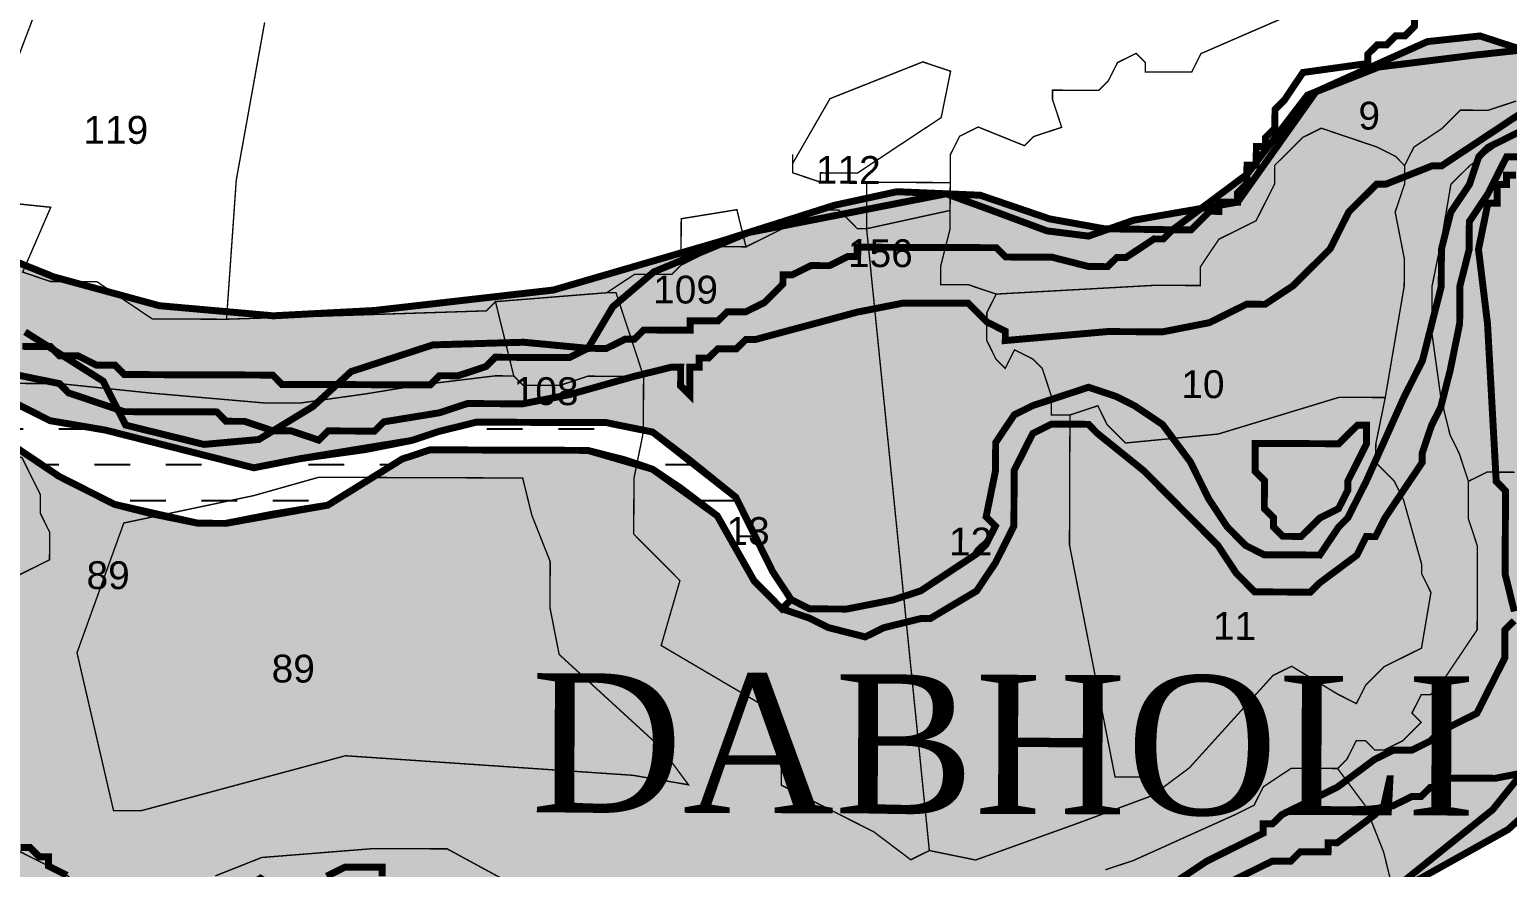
# Model space of a CAD drawing. Header units: metres. Extents: x 349383 to 353359, y 1753011 to 1755617.
# Drawn here: x 351698 to 352355, y 1754897 to 1755270 of the extents above; entities that cross this region are included whole.
import ezdxf

# ---------------------------------------------------------------- set-up
doc = ezdxf.new("R2010")
doc.units = ezdxf.units.M
for name, color, linetype in [('CRZ LINE FOR RIVER OR CREEK', 84, 'Continuous'), ('HAZARDS LINE', 1, 'Continuous'), ('LOW TIDE LINE', 5, 'Continuous'), ('MANGROOVES', 112, 'Continuous'), ('NDZ-200M FROM CRZ', 30, 'Continuous'), ('RIVER', 4, 'Continuous'), ('SURVEY NO.', 7, 'Continuous'), ('SURVEY PLOT BOUNDARY', 35, 'Continuous'), ('VILLAGE NAME', 3, 'Continuous')]:
    doc.layers.add(name, color=color, linetype=linetype)
doc.layers.add('HIGH TIDE LINE', color=7, linetype='Continuous', true_color=0xff00c5)
doc.styles.add('PDF Arial', font='arial.ttf')
doc.styles.get("Standard").update_dxf_attribs({"font": 'times.ttf'})
pattern_1 = [(359.799348, (308968.011, 1739421.178), (7.8863897, 7.8313453), [3.9294578, -11.7883735]), (89.799348, (308969.969, 1739419.206), (-7.8313453, 7.8863897), [3.9294578, -11.7883735])]

msp = doc.modelspace()

# ---------------------------------------------------------------- hatches: boundary and pattern name
at = {"layer": 'MANGROOVES'}
h = msp.add_hatch(dxfattribs=at)
h.set_pattern_fill('GRASS', color=256, scale=0.618812, angle=-0.20065)
h.set_pattern_definition([(89.79935, (332742.333, 1740627.218), (-11.0751947, 11.1530393), [2.947093, -19.281277]), (44.79935, (332742.333, 1740627.218), (-11.075195, 11.153039), [2.947093, -12.770738]), (134.79935, (332742.333, 1740627.218), (-11.153039, -11.075195), [2.947093, -12.770738])])
h.paths.add_polyline_path([(352036.45, 1755016.53), (352032.32, 1755012.42), (352019.98, 1755024.84), (352003.58, 1755053.77), (351974.78, 1755074.5), (351945.93, 1755082.86), (351904.68, 1755083), (351875.81, 1755083.1), (351863.42, 1755079.02), (351830.35, 1755058.51), (351778.13, 1755049.2), (351735.47, 1755058.84), (351710.76, 1755071.3), (351686.07, 1755087.89), (351669.6, 1755096.2), (351648.99, 1755100.4), (351636.61, 1755100.44), (351620.1, 1755096.37), (351595.33, 1755092.34), (351578.82, 1755088.27), (351558.16, 1755080.09), (351541.6, 1755063.64), (351537.44, 1755051.28), (351529.13, 1755034.81), (351520.75, 1754997.7), (351512.28, 1754935.85), (351508.07, 1754911.11), (351508.03, 1754898.73), (351511.34, 1754878.05), (351526.29, 1754844.49), (351551.09, 1754818.06), (351585.71, 1754809.39), (351615.98, 1754817), (351639.83, 1754828.17), (351655.64, 1754840.34), (351666.95, 1754852.84), (351668.31, 1754874.7), (351668.07, 1754897.85), (351687.97, 1754885.56), (351717.94, 1754876.81), (351748.49, 1754873.13), (351768.77, 1754877.27), (351790.04, 1754886.2), (351800.36, 1754892.59), (351821.23, 1754878.69), (351864.69, 1754857.62), (351956.04, 1754810.18), (352036.44, 1754789.92), (352066.04, 1754780.42), (352084.87, 1754779.06), (352105.69, 1754788.08), (352118.06, 1754797.57), (352135.29, 1754787.67), (352158.99, 1754784.99), (352180.12, 1754792.06), (352198.67, 1754802.7), (352209.77, 1754817.92), (352216.36, 1754847.1), (352249.42, 1754859.24), (352299.43, 1754883.61), (352348.55, 1754923.07), (352366.49, 1754945.4), (352375.35, 1754970.03), (352381.83, 1755059.05), (352374.42, 1755075.96), (352360.19, 1755094.51), (352367.74, 1755116.67), (352373.52, 1755162.08), (352385.54, 1755193), (352387.78, 1755213.33), (352383.74, 1755238.1), (352378.6, 1755248.85), (352361.96, 1755260.94), (352342.94, 1755267.14), (352319.54, 1755264.63), (352269.89, 1755242.3), (352235.08, 1755193.24), (352188.91, 1755185.22), (352168.75, 1755178.15), (352150.24, 1755180.48), (352124.62, 1755189.98), (352105.47, 1755196.96), (352017.4, 1755179.7), (351975.37, 1755162.23), (351957.13, 1755146.72), (351946.09, 1755128.24), (351917.45, 1755130.95), (351877.09, 1755129.78), (351840.68, 1755117.9), (351808.59, 1755088.51), (351761.36, 1755084.27), (351797.4, 1755075.12), (351818.04, 1755079.18), (351867.57, 1755087.26), (351892.35, 1755095.42), (351969.55, 1755095.15), (352011.86, 1755062), (352028.25, 1755028.93)])
at = {"layer": 'NDZ-200M FROM CRZ'}
h = msp.add_hatch(dxfattribs=at)
h.set_pattern_fill('CROSS', color=256, scale=1.237625, angle=-0.20065)
h.set_pattern_definition(pattern_1)
h.paths.add_polyline_path([(352317.34, 1755122.81), (352321.52, 1755139.3), (352325.7, 1755155.79), (352325.76, 1755172.29), (352329.94, 1755188.78), (352338.24, 1755201.13), (352342.4, 1755213.49), (352346.54, 1755217.6), (352354.81, 1755221.7), (352363.07, 1755225.8), (352379.57, 1755225.74), (352385.93, 1755224.66), (352383.74, 1755238.1), (352416.74, 1755237.99), (352420.85, 1755233.85), (352424.98, 1755233.83), (352429.09, 1755229.69), (352433.21, 1755229.68), (352437.32, 1755225.54), (352441.45, 1755225.52), (352445.56, 1755221.38), (352470.31, 1755221.3), (352474.45, 1755225.41), (352478.59, 1755229.52), (352482.73, 1755233.63), (352495.1, 1755233.59), (352499.22, 1755229.45), (352499.19, 1755221.2), (352495.02, 1755208.83), (352490.86, 1755200.6), (352490.79, 1755179.97), (352499.03, 1755175.81), (352503.14, 1755171.67), (352507.26, 1755171.66), (352519.62, 1755167.49), (352527.87, 1755167.46), (352531.98, 1755163.32), (352536.1, 1755159.18), (352544.32, 1755150.9), (352552.54, 1755142.62), (352556.65, 1755138.48), (352556.63, 1755134.35), (352560.74, 1755130.21), (352564.87, 1755130.2), (352573.11, 1755126.04), (352593.73, 1755125.97), (352622.64, 1755134.12), (352626.77, 1755138.23), (352639.16, 1755142.32), (352647.43, 1755146.41), (352655.71, 1755154.63), (352655.75, 1755167.01), (352655.81, 1755183.51), (352651.76, 1755204.16), (352647.69, 1755220.68), (352643.59, 1755228.94), (352643.62, 1755237.19), (352643.65, 1755245.44), (352643.68, 1755253.7), (352647.83, 1755261.93), (352656.1, 1755266.03), (352660.24, 1755270.14), (352668.52, 1755278.36), (352672.64, 1755278.35), (352689.16, 1755282.42), (352705.66, 1755282.36), (352718.02, 1755278.19), (352722.14, 1755278.18), (352726.25, 1755274.04), (352726.24, 1755269.91), (352738.57, 1755257.49), (352746.76, 1755240.96), (352759.07, 1755220.29), (352763.16, 1755212.02), (352767.29, 1755212), (352771.4, 1755207.86), (352779.63, 1755203.71), (352796.13, 1755203.65), (352796.18, 1755217.39), (352774.33, 1755226.26), (352767.18, 1755242.73), (352759.13, 1755261.9), (352748.13, 1755275.23), (352728.8, 1755290.39), (352698.32, 1755302.16), (352677.57, 1755299.76), (352656.8, 1755290.37), (352632.61, 1755271.53), (352621.71, 1755246.79), (352622.3, 1755224.48), (352626.5, 1755204.79), (352638.33, 1755171.63), (352631.75, 1755158.36), (352614.14, 1755151.67), (352592.73, 1755154.22), (352574.74, 1755165.32), (352553.63, 1755185.54), (352536.06, 1755205.38), (352518.87, 1755228.46), (352503.11, 1755249.37), (352485.51, 1755258.42), (352446.66, 1755261.43), (352401.21, 1755265.18), (352340.01, 1755258.57), (352297.89, 1755253.32), (352266.18, 1755240.84), (352239.25, 1755205.6), (352206.16, 1755180.96), (352175.93, 1755181.39), (352151.47, 1755185.79), (352120.57, 1755196.32), (352083.51, 1755197.89), (352055.66, 1755191.84), (352005.22, 1755175.84), (351930.66, 1755154.16), (351851.04, 1755145.06), (351806.05, 1755142.7), (351755.33, 1755147.2), (351708.52, 1755159.96), (351649.94, 1755183.54), (351605.34, 1755188.37), (351565.63, 1755180.12), (351525.44, 1755158.59), (351493.03, 1755115.51), (351456.74, 1755066.32), (351459.1, 1755063.93), (351459.09, 1755059.81), (351463.2, 1755055.67), (351463.16, 1755043.29), (351467.22, 1755026.77), (351463.07, 1755018.53), (351458.91, 1755010.3), (351458.89, 1755002.05), (351454.72, 1754989.68), (351450.52, 1754969.07), (351450.48, 1754956.69), (351449.75, 1754949.64), (351429.9, 1754945.27), (351400.99, 1754948.77), (351395.06, 1754883.06), (351390.83, 1754814.48), (351399.47, 1754797.69), (351422.84, 1754761.02), (351433.17, 1754727.42), (351441.39, 1754717.43), (351445.53, 1754721.54), (351449.67, 1754725.65), (351449.75, 1754750.41), (351445.69, 1754766.92), (351441.59, 1754775.19), (351441.63, 1754787.57), (351445.8, 1754799.93), (351441.72, 1754812.32), (351441.78, 1754828.82), (351437.67, 1754832.96), (351437.78, 1754865.97), (351446.12, 1754890.69), (351450.3, 1754907.18), (351450.36, 1754923.69), (351454.54, 1754940.17), (351454.62, 1754960.8), (351458.78, 1754973.17), (351462.94, 1754981.4), (351467.11, 1754993.77), (351471.26, 1755002), (351478.97, 1755005.82), (351472.78, 1754984.52), (351483.65, 1755006.09), (351491.94, 1755018.43), (351504.41, 1755043.14), (351525.12, 1755067.83), (351537.54, 1755080.16), (351541.68, 1755084.27), (351549.96, 1755092.49), (351562.36, 1755100.7), (351570.62, 1755104.8), (351578.9, 1755113.02), (351591.31, 1755121.23), (351607.82, 1755125.3), (351624.32, 1755125.24), (351640.81, 1755121.06), (351669.66, 1755112.7), (351690.25, 1755104.38), (351706.72, 1755096.07), (351731.46, 1755091.86), (351764.43, 1755083.49), (351797.4, 1755075.12), (351818.04, 1755079.18), (351846.93, 1755083.2), (351867.57, 1755087.26), (351879.96, 1755091.34), (351896.48, 1755095.41), (351912.98, 1755095.35), (351933.6, 1755095.28), (351954.23, 1755095.2), (351974.84, 1755091.01), (351991.3, 1755078.57), (352011.86, 1755062), (352020.06, 1755045.46), (352028.25, 1755028.93), (352036.45, 1755016.53), (352044.69, 1755012.37), (352061.19, 1755012.31), (352081.83, 1755016.37), (352094.22, 1755020.45), (352106.62, 1755028.66), (352119.03, 1755036.87), (352123.17, 1755040.98), (352127.32, 1755049.21), (352123.21, 1755053.35), (352127.41, 1755073.97), (352127.45, 1755086.35), (352135.75, 1755098.69), (352144.01, 1755102.79), (352156.4, 1755106.87), (352168.79, 1755110.96), (352181.15, 1755106.79), (352189.39, 1755102.63), (352201.73, 1755094.34), (352214.05, 1755077.79), (352222.24, 1755061.26), (352230.45, 1755048.85), (352234.56, 1755044.71), (352238.67, 1755040.57), (352246.91, 1755036.42), (352251.03, 1755036.4), (352263.41, 1755036.36), (352271.66, 1755036.33), (352279.95, 1755048.68), (352284.09, 1755052.79), (352292.4, 1755069.27), (352309.03, 1755106.34)])
h = msp.add_hatch(dxfattribs=at)
h.set_pattern_fill('CROSS', color=256, scale=1.237625, angle=-0.20065)
h.set_pattern_definition(pattern_1)
h.paths.add_polyline_path([(352052.36, 1754847.31), (352052.38, 1754851.44), (352048.27, 1754855.58), (352044.14, 1754855.59), (352044.13, 1754851.47), (352039.99, 1754847.36), (352011.11, 1754847.46), (351982.27, 1754855.81), (351974.03, 1754859.97), (351969.9, 1754859.98), (351957.56, 1754868.27), (351953.43, 1754868.29), (351945.2, 1754872.44), (351941.07, 1754872.46), (351928.73, 1754880.75), (351924.6, 1754880.77), (351908.11, 1754884.95), (351870.99, 1754885.08), (351862.75, 1754889.24), (351858.63, 1754889.25), (351858.64, 1754893.38), (351854.52, 1754893.39), (351854.53, 1754897.52), (351838.03, 1754897.57), (351829.77, 1754893.48), (351813.25, 1754889.41), (351809.13, 1754889.42), (351804.99, 1754885.31), (351800.85, 1754881.2), (351800.83, 1754877.08), (351796.69, 1754872.96), (351792.55, 1754868.85), (351767.8, 1754868.94), (351755.44, 1754873.11), (351748.49, 1754873.13), (351747.19, 1754873.14), (351738.96, 1754877.29), (351734.85, 1754881.43), (351730.72, 1754881.45), (351726.61, 1754885.59), (351726.6, 1754881.46), (351734.83, 1754877.31), (351734.8, 1754869.05), (351738.91, 1754864.91), (351738.9, 1754860.79), (351734.76, 1754856.68), (351730.62, 1754852.57), (351726.48, 1754848.46), (351722.36, 1754848.47), (351722.39, 1754856.72), (351718.27, 1754860.86), (351714.18, 1754869.13), (351710.05, 1754869.14), (351710.07, 1754873.27), (351705.94, 1754873.28), (351705.96, 1754877.41), (351701.83, 1754877.42), (351701.85, 1754881.51), (351701.86, 1754885.67), (351706, 1754889.78), (351714.25, 1754889.76), (351718.36, 1754885.62), (351722.49, 1754885.6), (351714.27, 1754893.88), (351706.03, 1754898.04), (351706.04, 1754902.16), (351701.92, 1754902.18), (351697.81, 1754906.32), (351693.68, 1754906.33), (351689.57, 1754910.47), (351685.46, 1754914.61), (351681.37, 1754922.88), (351677.25, 1754927.02), (351673.13, 1754927.03), (351677.24, 1754922.89), (351677.21, 1754914.64), (351681.32, 1754910.5), (351681.28, 1754898.12), (351677.14, 1754894.01), (351677.12, 1754889.89), (351664.74, 1754885.8), (351652.32, 1754873.47), (351648.19, 1754873.48), (351635.79, 1754865.28), (351619.27, 1754861.21), (351606.88, 1754857.13), (351590.35, 1754848.93), (351586.21, 1754844.82), (351565.59, 1754844.89), (351565.62, 1754853.14), (351561.54, 1754865.54), (351549.26, 1754894.46), (351541.07, 1754910.99), (351536.99, 1754923.38), (351541.13, 1754927.49), (351545.25, 1754927.48), (351557.64, 1754931.56), (351586.55, 1754939.71), (351545.27, 1754931.61), (351537.02, 1754931.63), (351537.2, 1754985.27), (351541.36, 1754993.51), (351537.23, 1754993.52), (351533.08, 1754985.28), (351532.89, 1754931.65), (351536.96, 1754915.13), (351549.22, 1754882.08), (351553.29, 1754865.56), (351561.42, 1754832.53), (351565.5, 1754820.14), (351565.37, 1754783.01), (351569.48, 1754778.87), (351573.56, 1754766.47), (351585.87, 1754745.8), (351585.85, 1754741.68), (351589.98, 1754741.66), (351594.06, 1754729.27), (351598.14, 1754716.88), (351602.25, 1754712.74), (351598.17, 1754725.13), (351598.2, 1754733.38), (351631.2, 1754733.27), (351639.44, 1754729.11), (351643.55, 1754724.97), (351655.92, 1754724.93), (351672.39, 1754716.62), (351676.5, 1754712.48), (351680.6, 1754704.21), (351684.71, 1754700.07), (351688.81, 1754691.81), (351688.73, 1754671.18), (351684.57, 1754658.82), (351680.43, 1754654.7), (351676.27, 1754646.47), (351672.13, 1754642.36), (351659.71, 1754630.02), (351651.44, 1754621.8), (351647.31, 1754621.81), (351639.05, 1754617.72), (351626.67, 1754617.76), (351622.56, 1754621.9), (351622.57, 1754626.03), (351618.48, 1754634.29), (351614.43, 1754654.94), (351610.36, 1754671.45), (351606.32, 1754696.22), (351606.33, 1754700.35), (351602.19, 1754696.24), (351610.34, 1754667.33), (351614.37, 1754638.43), (351618.43, 1754621.92), (351618.41, 1754613.66), (351614.27, 1754609.55), (351601.88, 1754605.47), (351572.99, 1754601.45), (351552.35, 1754597.39), (351544.1, 1754597.42), (351539.96, 1754593.31), (351535.83, 1754593.32), (351523.44, 1754589.24), (351515.18, 1754585.14), (351498.65, 1754576.95), (351473.9, 1754577.04), (351465.66, 1754581.19), (351453.29, 1754581.24), (351440.92, 1754583.34), (351439.76, 1754573.91), (351434.57, 1754560.79), (351434.8, 1754544.21), (351431.1, 1754533.83), (351509.28, 1754529.28), (351570.58, 1754545), (351632.6, 1754562.53), (351694.02, 1754585.55), (351725.68, 1754623.82), (351737.42, 1754661.23), (351736.48, 1754702.52), (351724.97, 1754727.91), (351700.08, 1754759.14), (351666.81, 1754778.45), (351620.84, 1754789.98), (351619.07, 1754801.94), (351657.91, 1754820.63), (351696.73, 1754833.17), (351723.25, 1754829.74), (351785.83, 1754821.63), (351820.27, 1754825.86), (351846.39, 1754834.82), (351887.31, 1754833.23), (351925.47, 1754822.23), (351978.3, 1754801.4), (352060.25, 1754795.29), (352147.1, 1754805.72), (352195.14, 1754820.53), (352251.95, 1754861.04), (352306.4, 1754886.92), (352355.41, 1754914.27), (352379.08, 1754935.69), (352398.37, 1754959.89), (352407.57, 1755000.05), (352402.26, 1755103.42), (352399.18, 1755153.4), (352404.63, 1755159.9), (352413.68, 1755155.16), (352438.99, 1755140.23), (352469.7, 1755115.13), (352498.75, 1755097.42), (352530.46, 1755080.16), (352584.55, 1755073.59), (352617.44, 1755082.39), (352643.93, 1755094.61), (352674.44, 1755115.87), (352691.9, 1755134.64), (352696.43, 1755174.57), (352687.12, 1755204.29), (352675.96, 1755225.7), (352679.26, 1755237.27), (352692.69, 1755243.75), (352702.11, 1755243.71), (352713.7, 1755240.41), (352721.26, 1755228.07), (352727.36, 1755211.03), (352736.36, 1755192.53), (352750.08, 1755178), (352778.68, 1755169.93), (352796.01, 1755168.06), (352796.08, 1755188.52), (352791.95, 1755187.16), (352779.58, 1755187.21), (352771.34, 1755191.36), (352767.22, 1755191.38), (352754.87, 1755199.67), (352750.77, 1755207.94), (352746.66, 1755212.08), (352738.44, 1755220.36), (352734.34, 1755228.62), (352730.25, 1755236.89), (352730.26, 1755241.02), (352726.17, 1755249.28), (352722.06, 1755253.42), (352717.95, 1755257.56), (352713.83, 1755261.7), (352709.71, 1755261.72), (352701.47, 1755265.87), (352680.85, 1755265.94), (352672.58, 1755261.85), (352668.44, 1755257.73), (352664.31, 1755253.62), (352664.29, 1755249.5), (352660.15, 1755245.39), (352656, 1755237.15), (352655.95, 1755224.77), (352664.15, 1755208.24), (352668.21, 1755191.72), (352672.34, 1755191.71), (352672.31, 1755183.46), (352676.41, 1755175.19), (352676.36, 1755162.81), (352672.19, 1755150.45), (352668.04, 1755142.21), (352655.64, 1755134.01), (352610.17, 1755109.41), (352589.52, 1755101.23), (352581.28, 1755105.39), (352573.03, 1755105.41), (352568.92, 1755109.55), (352560.67, 1755109.58), (352548.31, 1755113.75), (352515.35, 1755126.25), (352494.79, 1755142.82), (352482.47, 1755159.37), (352474.25, 1755167.65), (352461.9, 1755175.94), (352449.56, 1755184.24), (352412.47, 1755196.74), (352408.36, 1755200.88), (352400.13, 1755205.04), (352386.87, 1755205.09), (352379.5, 1755205.11), (352375.39, 1755209.25), (352363.02, 1755209.29), (352358.88, 1755205.18), (352354.75, 1755205.2), (352354.74, 1755201.07), (352350.61, 1755201.09), (352350.58, 1755192.84), (352346.46, 1755192.85), (352342.26, 1755172.24), (352346.27, 1755139.22), (352350.15, 1755069.06), (352354.26, 1755064.92), (352354.13, 1755027.79), (352358.2, 1755011.27), (352358.18, 1755007.15), (352354.04, 1755003.04), (352354, 1754990.66), (352349.85, 1754982.42), (352345.69, 1754974.19), (352341.54, 1754965.95), (352325.01, 1754957.76), (352320.87, 1754953.64), (352312.6, 1754949.55), (352304.35, 1754949.58), (352296.09, 1754945.48), (352279.55, 1754933.16), (352263.02, 1754924.97), (352254.75, 1754920.87), (352250.61, 1754916.76), (352246.49, 1754916.77), (352246.47, 1754912.65), (352221.68, 1754900.36), (352209.27, 1754892.15), (352201.01, 1754888.05), (352184.51, 1754888.11), (352184.5, 1754883.98), (352180.36, 1754879.87), (352176.19, 1754867.51), (352172.06, 1754867.52), (352167.86, 1754846.91), (352163.73, 1754842.8), (352163.71, 1754838.67), (352155.46, 1754838.7), (352151.32, 1754834.59), (352147.21, 1754838.73), (352143.1, 1754842.87), (352138.98, 1754842.88), (352138.99, 1754847.01), (352130.78, 1754859.42), (352126.67, 1754863.56), (352118.42, 1754863.59), (352114.28, 1754859.47), (352110.14, 1754855.36), (352114.25, 1754851.22), (352114.22, 1754842.97), (352118.34, 1754838.83), (352114.2, 1754834.72), (352114.18, 1754830.59), (352101.81, 1754830.64), (352097.67, 1754826.53), (352089.42, 1754826.56), (352089.53, 1754859.56), (352081.27, 1754855.46), (352077.04, 1754826.6), (352068.79, 1754826.63), (352064.68, 1754830.77), (352056.44, 1754834.92), (352056.46, 1754839.05)])
at = {"layer": 'RIVER'}
h = msp.add_hatch(dxfattribs=at)
h.set_pattern_fill('DASH', color=256, scale=5)
h.paths.add_polyline_path([(351961.76, 1755093.67), (351954.23, 1755095.2), (351933.6, 1755095.28), (351912.98, 1755095.35), (351896.48, 1755095.41), (351879.96, 1755091.34), (351867.57, 1755087.26), (351846.93, 1755083.2), (351826.12, 1755080.3), (351818.04, 1755079.18), (351797.4, 1755075.12), (351764.43, 1755083.49), (351731.46, 1755091.86), (351706.72, 1755096.07), (351690.25, 1755104.38), (351669.66, 1755112.7), (351640.81, 1755121.06), (351624.32, 1755125.24), (351607.82, 1755125.3), (351591.31, 1755121.23), (351578.9, 1755113.02), (351570.62, 1755104.8), (351562.36, 1755100.7), (351549.96, 1755092.49), (351541.68, 1755084.27), (351537.54, 1755080.16), (351525.12, 1755067.83), (351504.41, 1755043.14), (351491.94, 1755018.43), (351486.34, 1755010.09), (351486.51, 1755009.98), (351472.78, 1754984.52), (351471.19, 1754981.37), (351462.85, 1754956.65), (351458.63, 1754927.78), (351454.41, 1754903.04), (351450.23, 1754886.55), (351446.02, 1754861.81), (351445.95, 1754841.19), (351445.87, 1754820.56), (351449.93, 1754799.91), (351449.86, 1754779.29), (351453.89, 1754754.52), (351462.09, 1754737.98), (351462.03, 1754721.48), (351457.83, 1754700.87), (351453.66, 1754688.5), (351437.1, 1754672.06), (351420.58, 1754663.87), (351416.44, 1754659.75), (351416.42, 1754655.63), (351412.28, 1754651.52), (351412.27, 1754647.39), (351408.13, 1754643.28), (351408.11, 1754639.15), (351408.08, 1754630.9), (351403.94, 1754626.79), (351399.82, 1754626.81), (351395.69, 1754626.82), (351391.57, 1754626.84), (351387.46, 1754630.98), (351379.22, 1754635.13), (351375.1, 1754635.14), (351370.97, 1754635.16), (351354.46, 1754631.09), (351350.33, 1754631.11), (351333.8, 1754622.91), (351325.55, 1754622.94), (351292.47, 1754598.3), (351267.66, 1754581.89), (351251.14, 1754577.82), (351234.63, 1754573.75), (351222.25, 1754573.79), (351205.77, 1754577.98), (351201.66, 1754582.12), (351189.3, 1754586.29), (351156.37, 1754607.03), (351180.83, 1754524.43), (351184.95, 1754524.41), (351197.37, 1754536.75), (351205.64, 1754540.85), (351218.03, 1754544.93), (351226.31, 1754553.15), (351251.06, 1754553.06), (351279.95, 1754557.09), (351292.34, 1754561.17), (351300.6, 1754565.27), (351312.99, 1754569.35), (351333.65, 1754577.53), (351354.29, 1754581.58), (351370.8, 1754585.65), (351383.19, 1754589.73), (351391.44, 1754589.7), (351395.58, 1754593.82), (351424.51, 1754610.22), (351449.31, 1754622.51), (351465.88, 1754643.08), (351478.33, 1754663.66), (351482.47, 1754667.77), (351494.93, 1754692.49), (351503.26, 1754717.21), (351503.28, 1754721.34), (351503.38, 1754750.22), (351503.51, 1754787.35), (351503.52, 1754791.47), (351503.71, 1754845.11), (351503.73, 1754849.24), (351503.8, 1754869.86), (351508.03, 1754898.73), (351508.07, 1754911.11), (351512.28, 1754935.85), (351516.54, 1754972.96), (351519.38, 1754989.68), (351520.75, 1754997.7), (351524.93, 1755014.19), (351529.13, 1755034.81), (351537.44, 1755051.28), (351541.6, 1755063.64), (351549.88, 1755071.87), (351558.16, 1755080.09), (351578.82, 1755088.27), (351595.33, 1755092.34), (351620.1, 1755096.37), (351636.61, 1755100.44), (351648.99, 1755100.4), (351669.6, 1755096.2), (351686.07, 1755087.89), (351698.41, 1755079.6), (351710.76, 1755071.3), (351735.47, 1755058.84), (351751.95, 1755054.66), (351772.57, 1755050.46), (351784.94, 1755050.41), (351805.58, 1755054.47), (351827.74, 1755058.08), (351830.35, 1755058.51), (351863.42, 1755079.02), (351875.81, 1755083.1), (351888.18, 1755083.06), (351904.68, 1755083), (351917.06, 1755082.96), (351925.31, 1755082.93), (351933.56, 1755082.9), (351945.93, 1755082.86), (351953, 1755081.06), (351974.78, 1755074.5), (352003.58, 1755053.77), (352019.98, 1755024.84), (352032.32, 1755012.42), (352036.45, 1755016.53), (352028.25, 1755028.93), (352011.86, 1755062), (351974.84, 1755091.01)])

# ---------------------------------------------------------------- linework, layer by layer
at = {"layer": 'CRZ LINE FOR RIVER OR CREEK', "ltscale": 0.1, "const_width": 3.09, "flags": 128}
for points in [[(351649.94, 1755183.54), (351708.52, 1755159.96), (351755.33, 1755147.2), (351806.05, 1755142.7), (351851.04, 1755145.06), (351930.66, 1755154.16), (352005.22, 1755175.84), (352055.66, 1755191.84), (352083.51, 1755197.89), (352120.57, 1755196.32), (352151.47, 1755185.79), (352175.93, 1755181.39), (352206.16, 1755180.96), (352239.25, 1755205.6), (352266.18, 1755240.84), (352297.89, 1755253.32), (352340.01, 1755258.57), (352401.21, 1755265.18)], [(352379.08, 1754935.69), (352355.41, 1754914.27), (352306.4, 1754886.92), (352251.95, 1754861.04), (352195.14, 1754820.53), (352147.1, 1754805.72), (352060.25, 1754795.29), (351978.3, 1754801.4), (351925.47, 1754822.23), (351887.31, 1754833.23), (351846.39, 1754834.82), (351820.27, 1754825.86), (351785.83, 1754821.63), (351696.73, 1754833.17), (351657.91, 1754820.63)]]:
    msp.add_lwpolyline(points, dxfattribs=at)
at = {"layer": 'HAZARDS LINE', "lineweight": 18, "const_width": 3.09}
for points in [[(352313.75, 1755275.48), (352313.73, 1755271.35), (352309.59, 1755267.24), (352305.47, 1755267.26), (352301.33, 1755263.15), (352297.2, 1755263.16), (352293.06, 1755259.05), (352293.05, 1755254.92), (352264.16, 1755250.9), (352255.86, 1755238.55), (352251.72, 1755234.44), (352251.7, 1755226.19), (352247.56, 1755222.08), (352247.54, 1755217.95), (352243.42, 1755217.97), (352243.39, 1755209.71), (352239.26, 1755209.73), (352239.23, 1755201.48), (352235.09, 1755197.37), (352235.08, 1755193.24), (352226.83, 1755193.27), (352226.82, 1755189.14), (352222.69, 1755189.16), (352218.55, 1755185.05), (352214.41, 1755180.93), (352206.16, 1755180.96), (352202.02, 1755176.85), (352197.9, 1755176.87), (352185.49, 1755168.66), (352181.37, 1755168.67), (352177.23, 1755164.56), (352168.98, 1755164.59), (352152.49, 1755168.77), (352131.87, 1755168.85), (352127.76, 1755172.99), (352065.88, 1755173.2), (352065.86, 1755169.08), (352061.74, 1755169.09), (352053.48, 1755165), (352045.23, 1755165.02), (352036.96, 1755160.93), (352032.84, 1755160.94), (352032.82, 1755156.82), (352028.68, 1755152.7), (352024.54, 1755148.59), (352016.28, 1755144.5), (352008.03, 1755144.53), (352003.89, 1755140.41), (351991.51, 1755140.46), (351991.5, 1755136.33), (351970.87, 1755136.4), (351966.73, 1755132.29), (351962.61, 1755132.31), (351954.34, 1755128.21), (351946.09, 1755128.24), (351937.83, 1755124.14), (351904.83, 1755124.26), (351900.69, 1755120.15), (351888.3, 1755116.06), (351880.05, 1755116.09), (351875.91, 1755111.98), (351809.91, 1755112.21), (351805.8, 1755116.35), (351739.8, 1755116.58), (351735.69, 1755120.72), (351727.44, 1755120.75), (351719.2, 1755124.91), (351710.95, 1755124.94), (351706.84, 1755129.08), (351694.46, 1755129.12)], [(352217.5, 1754883.87), (352250.55, 1754900.25), (352258.8, 1754900.23), (352262.94, 1754904.34), (352275.32, 1754904.29), (352275.33, 1754908.42), (352279.46, 1754908.41), (352296, 1754920.72), (352300.14, 1754924.84), (352304.27, 1754924.82), (352312.53, 1754928.92), (352316.66, 1754928.9), (352320.8, 1754933.02), (352324.92, 1754933), (352329.06, 1754937.11), (352349.69, 1754937.04), (352370.33, 1754941.09)]]:
    msp.add_lwpolyline(points, dxfattribs=at)
at = {"layer": 'HIGH TIDE LINE', "lineweight": 35, "const_width": 3.09}
for points in [[(351690.29, 1755116.76), (351710.91, 1755112.56), (351715.02, 1755108.42), (351739.74, 1755100.08), (351780.99, 1755099.94), (351785.1, 1755095.8), (351793.35, 1755095.77), (351805.71, 1755091.6), (351813.96, 1755091.57), (351826.32, 1755087.4), (351830.46, 1755091.51), (351851.09, 1755091.44), (351855.23, 1755095.55), (351879.99, 1755099.59), (351892.38, 1755103.67), (351917.13, 1755103.59), (351937.77, 1755107.64), (351966.68, 1755115.79), (351983.19, 1755119.86), (351987.32, 1755119.84), (351987.29, 1755111.59), (351991.4, 1755107.45), (351991.44, 1755119.83), (351995.57, 1755119.81), (351995.58, 1755123.94), (351999.7, 1755123.93), (352003.84, 1755128.04), (352012.09, 1755128.01), (352016.23, 1755132.12), (352020.36, 1755132.11), (352065.78, 1755144.32), (352086.42, 1755148.38), (352115.29, 1755148.28), (352123.51, 1755140), (352131.75, 1755135.84), (352131.74, 1755131.71), (352177.13, 1755135.68), (352201.88, 1755135.6), (352222.52, 1755139.65), (352239.05, 1755147.84), (352247.3, 1755147.81), (352259.7, 1755156.02), (352263.84, 1755160.13), (352276.26, 1755172.47), (352284.57, 1755188.94), (352288.71, 1755193.05), (352292.85, 1755197.16), (352296.99, 1755201.27), (352301.11, 1755201.26), (352321.76, 1755209.44), (352325.89, 1755209.42), (352338.29, 1755217.63), (352363.1, 1755234.05)], [(352358.2, 1755011.27), (352354.13, 1755027.79), (352354.26, 1755064.92), (352350.15, 1755069.06), (352346.27, 1755139.22), (352342.26, 1755172.24), (352346.46, 1755192.85), (352350.58, 1755192.84), (352350.61, 1755201.09), (352354.74, 1755201.07), (352354.75, 1755205.2), (352358.88, 1755205.18)], [(352209.27, 1754892.15), (352221.68, 1754900.36), (352246.47, 1754912.65), (352246.49, 1754916.77), (352250.61, 1754916.76), (352254.75, 1754920.87), (352263.02, 1754924.97), (352279.55, 1754933.16), (352296.09, 1754945.48), (352304.35, 1754949.58), (352312.6, 1754949.55), (352320.87, 1754953.64), (352325.01, 1754957.76), (352341.54, 1754965.95), (352345.69, 1754974.19), (352349.85, 1754982.42), (352354, 1754990.66), (352354.04, 1755003.04), (352358.18, 1755007.15)], [(351693.68, 1754906.33), (351697.81, 1754906.32), (351701.92, 1754902.18), (351706.04, 1754902.16), (351706.03, 1754898.04), (351714.27, 1754893.88)], [(351829.77, 1754893.48), (351838.03, 1754897.57), (351854.53, 1754897.52), (351854.52, 1754893.39)]]:
    msp.add_lwpolyline(points, dxfattribs=at)
msp.add_lwpolyline([(352251.09, 1755052.91), (352246.98, 1755057.05), (352246.99, 1755061.17), (352247.01, 1755065.3), (352247.02, 1755069.42), (352242.91, 1755073.56), (352242.93, 1755077.69), (352242.94, 1755081.82), (352242.95, 1755085.94), (352247.08, 1755085.93), (352251.2, 1755085.91), (352255.33, 1755085.9), (352263.58, 1755085.87), (352275.96, 1755085.83), (352280.08, 1755085.81), (352284.22, 1755089.92), (352288.36, 1755094.03), (352292.48, 1755094.02), (352292.46, 1755085.77), (352288.3, 1755077.53), (352284.15, 1755069.29), (352284.13, 1755065.17), (352279.98, 1755056.93), (352271.71, 1755052.83), (352267.57, 1755048.72), (352263.44, 1755044.61), (352259.31, 1755044.63), (352255.19, 1755044.64), (352251.07, 1755048.78)], close=True, dxfattribs=at)
at = {"layer": 'LOW TIDE LINE', "lineweight": 18, "const_width": 3.09}
for points in [[(351690.25, 1755104.38), (351706.72, 1755096.07), (351731.46, 1755091.86), (351764.43, 1755083.49), (351797.4, 1755075.12), (351818.04, 1755079.18), (351846.93, 1755083.2), (351867.57, 1755087.26), (351879.96, 1755091.34), (351896.48, 1755095.41), (351912.98, 1755095.35), (351933.6, 1755095.28), (351954.23, 1755095.2), (351974.84, 1755091.01), (351991.3, 1755078.57), (352011.86, 1755062), (352020.06, 1755045.46), (352028.25, 1755028.93), (352036.45, 1755016.53), (352044.69, 1755012.37), (352061.19, 1755012.31), (352081.83, 1755016.37), (352094.22, 1755020.45), (352106.62, 1755028.66), (352119.03, 1755036.87), (352123.17, 1755040.98), (352127.32, 1755049.21), (352123.21, 1755053.35), (352127.41, 1755073.97), (352127.45, 1755086.35), (352135.75, 1755098.69), (352144.01, 1755102.79), (352156.4, 1755106.87), (352168.79, 1755110.96), (352181.15, 1755106.79), (352189.39, 1755102.63), (352201.73, 1755094.34), (352214.05, 1755077.79), (352222.24, 1755061.26), (352230.45, 1755048.85), (352234.56, 1755044.71), (352238.67, 1755040.57), (352246.91, 1755036.42), (352251.03, 1755036.4), (352263.41, 1755036.36), (352271.66, 1755036.33), (352279.95, 1755048.68), (352284.09, 1755052.79), (352292.4, 1755069.27), (352309.03, 1755106.34), (352317.34, 1755122.81), (352321.52, 1755139.3), (352325.7, 1755155.79), (352325.76, 1755172.29), (352329.94, 1755188.78), (352338.24, 1755201.13), (352342.4, 1755213.49), (352346.54, 1755217.6), (352354.81, 1755221.7), (352363.07, 1755225.8)], [(352363.03, 1755213.42), (352354.78, 1755213.45), (352350.63, 1755205.21), (352346.47, 1755196.98), (352338.18, 1755184.63), (352338.13, 1755172.25), (352333.95, 1755155.76), (352333.89, 1755139.26), (352329.7, 1755118.64), (352325.51, 1755102.16), (352321.36, 1755093.92), (352317.19, 1755081.56), (352317.18, 1755077.43), (352308.88, 1755065.08), (352300.59, 1755052.73), (352296.44, 1755044.5), (352292.31, 1755044.51), (352288.16, 1755036.27), (352271.61, 1755023.95), (352267.47, 1755019.84), (352250.97, 1755019.9), (352242.72, 1755019.93), (352234.5, 1755028.21), (352226.3, 1755040.62), (352209.85, 1755057.18), (352201.63, 1755065.46), (352193.41, 1755073.74), (352172.84, 1755090.31), (352168.73, 1755094.45), (352160.48, 1755094.48), (352152.23, 1755094.51), (352143.97, 1755090.41), (352139.81, 1755082.18), (352135.66, 1755073.94), (352135.63, 1755065.69), (352135.62, 1755061.56), (352135.57, 1755049.19), (352131.42, 1755040.95), (352127.26, 1755032.71), (352118.97, 1755020.36), (352098.3, 1755008.06), (352094.18, 1755008.07), (352077.66, 1755004.01), (352069.4, 1754999.91), (352052.91, 1755004.09), (352044.68, 1755008.25), (352032.32, 1755012.42), (352019.98, 1755024.84), (352003.58, 1755053.77), (351987.13, 1755066.21), (351974.78, 1755074.5), (351962.42, 1755078.67), (351945.93, 1755082.86), (351933.56, 1755082.9), (351925.31, 1755082.93), (351917.06, 1755082.96), (351904.68, 1755083), (351888.18, 1755083.06), (351875.81, 1755083.1), (351863.42, 1755079.02), (351830.35, 1755058.51), (351805.58, 1755054.47), (351784.94, 1755050.41), (351772.57, 1755050.46), (351751.95, 1755054.66), (351735.47, 1755058.84), (351710.76, 1755071.3), (351698.41, 1755079.6), (351686.07, 1755087.89)]]:
    msp.add_lwpolyline(points, dxfattribs=at)
at = {"layer": 'MANGROOVES', "const_width": 3.09, "flags": 128}
for points in [[(352361.96, 1755260.94), (352342.94, 1755267.14), (352319.54, 1755264.63), (352269.89, 1755242.3), (352235.08, 1755193.24), (352188.91, 1755185.22), (352168.75, 1755178.15), (352150.24, 1755180.48), (352124.62, 1755189.98), (352105.47, 1755196.96), (352017.4, 1755179.7), (351975.37, 1755162.23), (351957.13, 1755146.72), (351946.09, 1755128.24), (351917.45, 1755130.95), (351877.09, 1755129.78), (351840.68, 1755117.9), (351823.73, 1755102.38), (351799.62, 1755087.7), (351775.2, 1755085.51), (351740.4, 1755094.09), (351730.38, 1755113.65), (351695.62, 1755135.56)], [(351690.25, 1755104.38), (351706.72, 1755096.07), (351731.46, 1755091.86), (351764.43, 1755083.49), (351797.4, 1755075.12), (351818.04, 1755079.18), (351867.57, 1755087.26), (351879.96, 1755091.34), (351896.48, 1755095.41), (351954.23, 1755095.2), (351974.84, 1755091.01), (352011.86, 1755062), (352028.25, 1755028.93), (352036.45, 1755016.53), (352032.32, 1755012.42), (352019.98, 1755024.84), (352003.58, 1755053.77), (351974.78, 1755074.5), (351945.93, 1755082.86), (351904.68, 1755083), (351875.81, 1755083.1), (351863.42, 1755079.02), (351830.35, 1755058.51), (351784.94, 1755050.41), (351772.57, 1755050.46), (351735.47, 1755058.84), (351710.76, 1755071.3), (351686.07, 1755087.89)], [(351687.97, 1754885.56), (351717.94, 1754876.81), (351748.49, 1754873.13), (351768.77, 1754877.27), (351790.04, 1754886.2), (351800.36, 1754892.59), (351821.23, 1754878.69), (351864.69, 1754857.62), (351956.04, 1754810.18), (352036.44, 1754789.92), (352066.04, 1754780.42), (352084.87, 1754779.06), (352105.69, 1754788.08), (352118.06, 1754797.57), (352135.29, 1754787.67), (352158.99, 1754784.99), (352180.12, 1754792.06), (352198.67, 1754802.7), (352209.77, 1754817.92), (352216.36, 1754847.1), (352249.42, 1754859.24), (352299.43, 1754883.61), (352348.55, 1754923.07), (352366.49, 1754945.4)]]:
    msp.add_lwpolyline(points, dxfattribs=at)
at = {"layer": 'NDZ-200M FROM CRZ', "const_width": 3.09, "flags": 128}
for points in [[(352401.21, 1755265.18), (352340.01, 1755258.57), (352297.89, 1755253.32), (352266.18, 1755240.84), (352239.25, 1755205.6), (352206.16, 1755180.96), (352175.93, 1755181.39), (352151.47, 1755185.79), (352120.57, 1755196.32), (352083.51, 1755197.89), (352055.66, 1755191.84), (352005.22, 1755175.84), (351930.66, 1755154.16), (351851.04, 1755145.06), (351806.05, 1755142.7), (351755.33, 1755147.2), (351708.52, 1755159.96), (351649.94, 1755183.54)], [(351690.25, 1755104.38), (351706.72, 1755096.07), (351731.46, 1755091.86), (351764.43, 1755083.49), (351797.4, 1755075.12), (351818.04, 1755079.18), (351846.93, 1755083.2), (351867.57, 1755087.26), (351879.96, 1755091.34), (351896.48, 1755095.41), (351912.98, 1755095.35), (351933.6, 1755095.28), (351954.23, 1755095.2), (351974.84, 1755091.01), (351991.3, 1755078.57), (352011.86, 1755062), (352020.06, 1755045.46), (352028.25, 1755028.93), (352036.45, 1755016.53), (352044.69, 1755012.37), (352061.19, 1755012.31), (352081.83, 1755016.37), (352094.22, 1755020.45), (352106.62, 1755028.66), (352119.03, 1755036.87), (352123.17, 1755040.98), (352127.32, 1755049.21), (352123.21, 1755053.35), (352127.41, 1755073.97), (352127.45, 1755086.35), (352135.75, 1755098.69), (352144.01, 1755102.79), (352156.4, 1755106.87), (352168.79, 1755110.96), (352181.15, 1755106.79), (352189.39, 1755102.63), (352201.73, 1755094.34), (352214.05, 1755077.79), (352222.24, 1755061.26), (352230.45, 1755048.85), (352234.56, 1755044.71), (352238.67, 1755040.57), (352246.91, 1755036.42), (352251.03, 1755036.4), (352263.41, 1755036.36), (352271.66, 1755036.33), (352279.95, 1755048.68), (352284.09, 1755052.79), (352292.4, 1755069.27), (352309.03, 1755106.34), (352317.34, 1755122.81), (352321.52, 1755139.3), (352325.7, 1755155.79), (352325.76, 1755172.29), (352329.94, 1755188.78), (352338.24, 1755201.13), (352342.4, 1755213.49), (352346.54, 1755217.6), (352354.81, 1755221.7), (352363.07, 1755225.8)], [(352358.88, 1755205.18), (352354.75, 1755205.2), (352354.74, 1755201.07), (352350.61, 1755201.09), (352350.58, 1755192.84), (352346.46, 1755192.85), (352342.26, 1755172.24), (352346.27, 1755139.22), (352350.15, 1755069.06), (352354.26, 1755064.92), (352354.13, 1755027.79), (352358.2, 1755011.27)], [(352358.18, 1755007.15), (352354.04, 1755003.04), (352354, 1754990.66), (352349.85, 1754982.42), (352345.69, 1754974.19), (352341.54, 1754965.95), (352325.01, 1754957.76), (352320.87, 1754953.64), (352312.6, 1754949.55), (352304.35, 1754949.58), (352296.09, 1754945.48), (352279.55, 1754933.16), (352263.02, 1754924.97), (352254.75, 1754920.87), (352250.61, 1754916.76), (352246.49, 1754916.77), (352246.47, 1754912.65), (352221.68, 1754900.36), (352209.27, 1754892.15)], [(351657.91, 1754820.63), (351696.73, 1754833.17), (351723.25, 1754829.74), (351785.83, 1754821.63), (351820.27, 1754825.86), (351846.39, 1754834.82), (351887.31, 1754833.23), (351925.47, 1754822.23), (351978.3, 1754801.4), (352060.25, 1754795.29), (352147.1, 1754805.72), (352195.14, 1754820.53), (352251.95, 1754861.04), (352306.4, 1754886.92), (352355.41, 1754914.27), (352379.08, 1754935.69)], [(351714.27, 1754893.88), (351706.03, 1754898.04), (351706.04, 1754902.16), (351701.92, 1754902.18), (351697.81, 1754906.32), (351693.68, 1754906.33)], [(351854.52, 1754893.39), (351854.53, 1754897.52), (351838.03, 1754897.57), (351829.77, 1754893.48)]]:
    msp.add_lwpolyline(points, dxfattribs=at)
at = {"layer": 'RIVER', "const_width": 3.09, "flags": 128}
msp.add_lwpolyline([(351686.07, 1755087.89), (351698.41, 1755079.6), (351710.76, 1755071.3), (351735.47, 1755058.84), (351751.95, 1755054.66), (351772.57, 1755050.46), (351784.94, 1755050.41), (351805.58, 1755054.47), (351827.74, 1755058.08), (351830.35, 1755058.51), (351863.42, 1755079.02), (351875.81, 1755083.1), (351888.18, 1755083.06), (351904.68, 1755083), (351917.06, 1755082.96), (351925.31, 1755082.93), (351933.56, 1755082.9), (351945.93, 1755082.86), (351953, 1755081.06), (351974.78, 1755074.5), (352003.58, 1755053.77), (352019.98, 1755024.84), (352032.32, 1755012.42), (352036.45, 1755016.53), (352028.25, 1755028.93), (352011.86, 1755062), (351974.84, 1755091.01), (351961.76, 1755093.67), (351954.23, 1755095.2), (351933.6, 1755095.28), (351912.98, 1755095.35), (351896.48, 1755095.41), (351879.96, 1755091.34), (351867.57, 1755087.26), (351846.93, 1755083.2), (351826.12, 1755080.3), (351818.04, 1755079.18), (351797.4, 1755075.12), (351764.43, 1755083.49), (351731.46, 1755091.86), (351706.72, 1755096.07), (351690.25, 1755104.38)], dxfattribs=at)
at = {"layer": 'SURVEY PLOT BOUNDARY', "lineweight": 18, "const_width": 0.619}
for points in [[(351695.62, 1755459.18), (351877.35, 1755524.56), (351881.42, 1755508.04), (351889.61, 1755491.51), (351893.67, 1755470.86), (351897.75, 1755458.47), (351901.8, 1755437.83), (351860.52, 1755429.72), (351852.23, 1755417.37), (351848.07, 1755409.14), (351827.42, 1755400.96), (351823.27, 1755392.72), (351810.82, 1755372.13), (351806.68, 1755368.02), (351802.55, 1755368.04), (351790.16, 1755363.96), (351752.99, 1755351.71), (351703.26, 1755285.87), (351690.77, 1755252.91)], [(352284.91, 1755287.96), (352218.81, 1755259.31), (352214.66, 1755251.07), (352194.03, 1755251.14), (352194.05, 1755255.27), (352189.94, 1755259.41), (352181.67, 1755255.31), (352177.52, 1755247.08), (352173.38, 1755242.97), (352152.75, 1755243.04), (352152.74, 1755238.91), (352156.82, 1755226.52), (352144.43, 1755222.44), (352140.29, 1755218.33), (352119.69, 1755226.65), (352111.43, 1755222.55), (352107.27, 1755214.32), (352107.23, 1755201.94), (352070.11, 1755202.07), (352070.03, 1755181.44), (352065.91, 1755181.45), (352057.69, 1755189.74), (352045.31, 1755189.78), (352041.17, 1755185.67), (352016.38, 1755173.38), (352012.31, 1755189.89), (351987.55, 1755185.86), (351987.47, 1755165.23), (351983.33, 1755161.12), (351966.83, 1755161.17), (351954.43, 1755152.96), (351904.91, 1755149.01), (351900.78, 1755144.9), (351785.26, 1755141.18), (351789.6, 1755203.05), (351802.22, 1755273.15)], [(352358.99, 1755238.19), (352346.6, 1755234.11), (352334.23, 1755234.15), (352325.95, 1755225.93), (352313.54, 1755217.72), (352309.39, 1755209.48), (352305.28, 1755213.62), (352297.04, 1755217.78), (352284.68, 1755221.95), (352272.32, 1755226.12), (352264.06, 1755222.02), (352251.64, 1755209.68), (352251.61, 1755201.43), (352247.46, 1755193.2), (352243.3, 1755184.96), (352235.04, 1755180.86), (352226.77, 1755176.77), (352218.48, 1755164.42), (352218.45, 1755156.17), (352197.82, 1755156.24), (352127.68, 1755152.36), (352115.32, 1755156.53), (352102.95, 1755156.57), (352102.98, 1755164.82), (352107.16, 1755181.31), (352107.19, 1755189.56), (352107.2, 1755193.69), (352107.23, 1755201.94), (352107.27, 1755214.32), (352111.43, 1755222.55), (352119.69, 1755226.65), (352140.29, 1755218.33), (352144.43, 1755222.44), (352156.82, 1755226.52), (352152.74, 1755238.91), (352152.75, 1755243.04), (352173.38, 1755242.97), (352177.52, 1755247.08), (352181.67, 1755255.31), (352189.94, 1755259.41), (352194.05, 1755255.27), (352194.03, 1755251.14), (352214.66, 1755251.07), (352218.81, 1755259.31), (352284.91, 1755287.96)], [(351690.77, 1755252.91), (351703.26, 1755285.87)], [(351802.22, 1755273.15), (351789.6, 1755203.05), (351785.26, 1755141.18), (351752.26, 1755141.3), (351727.57, 1755157.89), (351706.94, 1755157.96), (351694.58, 1755162.13), (351707.06, 1755190.96), (351665.82, 1755195.23)], [(351686.16, 1755112.65), (351710.91, 1755112.56), (351752.14, 1755108.29), (351801.63, 1755103.99), (351818.13, 1755103.93), (351847.02, 1755107.96), (351871.78, 1755112), (351904.8, 1755116.01), (351913.05, 1755115.98), (351917.16, 1755111.84), (351933.66, 1755111.78), (351946.05, 1755115.86), (351970.8, 1755115.78), (351970.71, 1755091.02), (351966.52, 1755070.41), (351966.43, 1755045.65), (351970.54, 1755041.51), (351986.98, 1755024.95), (351978.63, 1754996.1), (352028.03, 1754967.05), (352032.08, 1754946.4), (352032.04, 1754934.03), (352073.22, 1754913.25), (352089.68, 1754900.82), (352097.94, 1754904.92), (352118.55, 1754900.72), (352163.99, 1754917.06), (352197.03, 1754929.32), (352213.57, 1754941.64), (352250.84, 1754982.77), (352259.11, 1754986.87), (352279.69, 1754974.42), (352287.93, 1754970.26), (352292.08, 1754978.5), (352300.36, 1754986.72), (352316.89, 1754994.92), (352321.1, 1755019.66), (352317, 1755027.92), (352317.02, 1755032.05), (352308.87, 1755060.96), (352304.77, 1755069.22), (352296.55, 1755077.5), (352296.58, 1755085.75), (352300.78, 1755106.37), (352304.99, 1755131.11), (352309.2, 1755155.85), (352309.24, 1755168.23), (352305.19, 1755188.87), (352309.36, 1755201.23), (352309.39, 1755209.48), (352313.54, 1755217.72), (352325.95, 1755225.93), (352334.23, 1755234.15), (352346.6, 1755234.11), (352358.99, 1755238.19)], [(352363.07, 1755225.8), (352354.81, 1755221.7), (352338.26, 1755209.38), (352329.99, 1755201.16), (352325.77, 1755176.42), (352321.58, 1755155.8), (352321.5, 1755135.18), (352325.53, 1755106.28), (352329.6, 1755089.76), (352333.69, 1755081.5), (352337.77, 1755069.11), (352337.72, 1755052.6), (352341.8, 1755040.21), (352341.67, 1755003.08), (352333.37, 1754990.73), (352325.08, 1754978.38), (352320.94, 1754974.27), (352316.82, 1754974.29), (352312.66, 1754966.05), (352316.77, 1754961.91), (352308.49, 1754953.69), (352300.23, 1754949.59), (352296.1, 1754949.6), (352291.99, 1754953.74), (352287.87, 1754953.76), (352283.71, 1754945.52), (352279.57, 1754941.41), (352258.95, 1754941.48), (352246.54, 1754933.28), (352242.39, 1754925.04), (352234.13, 1754920.94), (352188.68, 1754900.47), (352176.29, 1754896.39)], [(352358.41, 1755073.16), (352346.04, 1755073.2), (352337.77, 1755069.11), (352333.69, 1755081.5), (352329.6, 1755089.76), (352325.53, 1755106.28), (352321.5, 1755135.18), (352321.58, 1755155.8), (352325.77, 1755176.42), (352329.99, 1755201.16), (352338.26, 1755209.38), (352354.81, 1755221.7), (352363.07, 1755225.8)], [(351681.71, 1755021.89), (351706.51, 1755034.19), (351706.55, 1755046.56), (351702.45, 1755054.83), (351702.48, 1755063.08), (351694.29, 1755079.61)], [(352304.14, 1754887.69), (352300.07, 1754904.21), (352291.89, 1754924.86), (352279.57, 1754941.41), (352283.71, 1754945.52), (352287.87, 1754953.76), (352291.99, 1754953.74), (352296.1, 1754949.6), (352300.23, 1754949.59), (352308.49, 1754953.69), (352316.77, 1754961.91), (352312.66, 1754966.05), (352316.82, 1754974.29), (352320.94, 1754974.27), (352325.08, 1754978.38), (352333.37, 1754990.73), (352341.67, 1755003.08), (352341.71, 1755015.46), (352341.74, 1755023.71), (352341.77, 1755031.96), (352341.8, 1755040.21), (352337.72, 1755052.6), (352337.77, 1755069.11), (352346.04, 1755073.2), (352358.41, 1755073.16)], [(351739.56, 1755050.57), (351739.56, 1755050.57)], [(352176.29, 1754896.39), (352188.68, 1754900.47), (352234.13, 1754920.94), (352242.39, 1754925.04), (352246.54, 1754933.28), (352258.95, 1754941.48), (352267.2, 1754941.45), (352279.57, 1754941.41), (352291.89, 1754924.86), (352300.07, 1754904.21), (352304.14, 1754887.69)], [(351689.56, 1754906.35), (351697.79, 1754902.19), (351706.03, 1754898.04), (351714.27, 1754893.88), (351730.72, 1754881.45), (351689.33, 1754840.33)], [(351714.27, 1754893.88), (351689.56, 1754906.35)], [(351780.27, 1754893.65), (351800.92, 1754901.83), (351850.44, 1754905.78), (351883.44, 1754905.67), (351936.96, 1754876.6)], [(351936.96, 1754876.6), (351883.44, 1754905.67), (351850.44, 1754905.78), (351800.92, 1754901.83), (351780.27, 1754893.65)]]:
    msp.add_lwpolyline(points, dxfattribs=at)
for points in [[(352103.21, 1755230.83), (352066, 1755206.21), (352049.49, 1755206.27), (352049.48, 1755202.14), (352037.12, 1755206.31), (352037.15, 1755214.56), (352037.13, 1755210.44), (352053.74, 1755239.26), (352095.04, 1755255.62), (352107.4, 1755251.45)], [(352103.21, 1755230.83), (352107.4, 1755251.45), (352095.04, 1755255.62), (352053.74, 1755239.26), (352037.13, 1755210.44), (352037.15, 1755214.56), (352037.12, 1755206.31), (352049.48, 1755202.14), (352049.49, 1755206.27), (352066, 1755206.21)], [(352309.39, 1755209.48), (352309.36, 1755201.23), (352305.19, 1755188.87), (352309.24, 1755168.23), (352309.2, 1755155.85), (352304.99, 1755131.11), (352300.78, 1755106.37), (352280.15, 1755106.44), (352226.47, 1755090.13), (352185.2, 1755086.14), (352176.98, 1755094.42), (352172.89, 1755102.69), (352160.5, 1755098.61), (352152.25, 1755098.64), (352152.27, 1755106.89), (352148.19, 1755119.28), (352144.08, 1755123.42), (352135.85, 1755127.57), (352131.69, 1755119.34), (352127.58, 1755123.48), (352123.49, 1755131.74), (352123.53, 1755144.12), (352127.68, 1755152.36), (352197.82, 1755156.24), (352218.45, 1755156.17), (352218.48, 1755164.42), (352226.77, 1755176.77), (352235.04, 1755180.86), (352243.3, 1755184.96), (352247.46, 1755193.2), (352251.61, 1755201.43), (352251.64, 1755209.68), (352264.06, 1755222.02), (352272.32, 1755226.12), (352284.68, 1755221.95), (352297.04, 1755217.78), (352305.28, 1755213.62)], [(352107.23, 1755201.94), (352107.2, 1755193.69), (352107.19, 1755189.56), (352070.03, 1755181.44), (352070.11, 1755202.07)], [(351785.26, 1755141.18), (351900.78, 1755144.9), (351904.91, 1755149.01), (351913.05, 1755115.98), (351904.8, 1755116.01), (351871.78, 1755112), (351847.02, 1755107.96), (351818.13, 1755103.93), (351801.63, 1755103.99), (351752.14, 1755108.29), (351710.91, 1755112.56), (351686.16, 1755112.65), (351682.04, 1755116.79), (351669.7, 1755125.08), (351603.74, 1755137.69), (351607.91, 1755150.05), (351620.41, 1755187.14), (351628.71, 1755199.49), (351665.82, 1755195.23), (351707.06, 1755190.96), (351694.58, 1755162.13), (351706.94, 1755157.96), (351727.57, 1755157.89), (351752.26, 1755141.3)], [(352070.03, 1755181.44), (352097.94, 1754904.92), (352089.68, 1754900.82), (352073.22, 1754913.25), (352032.04, 1754934.03), (352032.08, 1754946.4), (352028.03, 1754967.05), (351978.63, 1754996.1), (351986.98, 1755024.95), (351970.54, 1755041.51), (351966.43, 1755045.65), (351966.46, 1755053.9), (351966.52, 1755070.41), (351970.71, 1755091.02), (351970.8, 1755115.78), (351966.72, 1755128.17), (351958.56, 1755152.95), (351954.43, 1755152.96), (351966.83, 1755161.17), (351983.33, 1755161.12), (351987.47, 1755165.23), (351995.74, 1755169.32), (352004, 1755173.42), (352016.38, 1755173.38), (352041.17, 1755185.67), (352045.31, 1755189.78), (352057.69, 1755189.74), (352065.91, 1755181.45)], [(352016.38, 1755173.38), (352004, 1755173.42), (351995.74, 1755169.32), (351987.47, 1755165.23), (351987.55, 1755185.86), (352012.31, 1755189.89)], [(352127.68, 1755152.36), (352123.53, 1755144.12), (352123.49, 1755131.74), (352127.58, 1755123.48), (352131.69, 1755119.34), (352135.85, 1755127.57), (352144.08, 1755123.42), (352148.19, 1755119.28), (352152.27, 1755106.89), (352152.25, 1755098.64), (352160.5, 1755098.61), (352160.45, 1755086.23), (352160.29, 1755040.85), (352180.56, 1754937.63), (352192.93, 1754937.59), (352197.03, 1754929.32), (352163.99, 1754917.06), (352118.55, 1754900.72), (352097.94, 1754904.92), (352070.03, 1755181.44), (352107.19, 1755189.56), (352107.16, 1755181.31), (352102.98, 1755164.82), (352102.95, 1755156.57), (352115.32, 1755156.53)], [(351970.8, 1755115.78), (351946.05, 1755115.86), (351933.66, 1755111.78), (351917.16, 1755111.84), (351913.05, 1755115.98), (351904.91, 1755149.01), (351954.43, 1755152.96), (351958.56, 1755152.95), (351966.72, 1755128.17)], [(352317, 1755027.92), (352321.1, 1755019.66), (352316.89, 1754994.92), (352300.36, 1754986.72), (352292.08, 1754978.5), (352287.93, 1754970.26), (352279.69, 1754974.42), (352259.11, 1754986.87), (352250.84, 1754982.77), (352213.57, 1754941.64), (352197.03, 1754929.32), (352192.93, 1754937.59), (352180.56, 1754937.63), (352160.29, 1755040.85), (352160.45, 1755086.23), (352160.5, 1755098.61), (352172.89, 1755102.69), (352176.98, 1755094.42), (352185.2, 1755086.14), (352226.47, 1755090.13), (352280.15, 1755106.44), (352300.78, 1755106.37), (352296.58, 1755085.75), (352296.55, 1755077.5), (352304.77, 1755069.22), (352308.87, 1755060.96), (352317.02, 1755032.05)], [(351673.32, 1754980.67), (351603.15, 1754968.53), (351590.74, 1754960.33), (351541.2, 1754948.12), (351520.56, 1754944.07), (351512.4, 1754968.85), (351533.31, 1755051.3), (351549.9, 1755075.99), (351587.08, 1755092.36), (351615.96, 1755092.26), (351648.96, 1755092.15), (351669.57, 1755087.95), (351694.29, 1755079.61), (351702.48, 1755063.08), (351702.45, 1755054.83), (351706.55, 1755046.56), (351706.51, 1755034.19), (351681.71, 1755021.89), (351669.24, 1754993.06)], [(351739.56, 1755050.57), (351797.36, 1755062.75), (351826.26, 1755070.9), (351859.26, 1755070.78), (351908.77, 1755070.61), (351917.02, 1755070.58), (351921.08, 1755054.06), (351929.26, 1755033.41), (351929.19, 1755012.78), (351933.24, 1754992.13), (351978.47, 1754950.72), (351990.79, 1754934.17), (351966.05, 1754938.38), (351838.21, 1754947.08), (351747.37, 1754922.65), (351734.99, 1754922.69), (351718.74, 1754992.88)], [(351739.56, 1755050.57), (351718.74, 1754992.88), (351734.99, 1754922.69), (351747.37, 1754922.65), (351838.21, 1754947.08), (351966.05, 1754938.38), (351990.79, 1754934.17), (351978.47, 1754950.72), (351933.24, 1754992.13), (351929.19, 1755012.78), (351929.26, 1755033.41), (351921.08, 1755054.06), (351917.02, 1755070.58), (351908.77, 1755070.61), (351859.26, 1755070.78), (351826.26, 1755070.9), (351797.36, 1755062.75)]]:
    msp.add_lwpolyline(points, close=True, dxfattribs=at)

# ---------------------------------------------------------------- texts
at = {"layer": 'SURVEY NO.', "attachment_point": 7, "rotation": 359.79935, "style": 'PDF Arial'}
for s, insert, char_height in [('9', (352288.82, 1755225.35), 12.38), ('119', (351721.59, 1755219.08), 12.376), ('112', (352047.42, 1755201.44), 12.376), ('156', (352061.72, 1755164.26), 12.376), ('109', (351975.04, 1755148.06), 12.376), ('10', (352210.02, 1755105.98), 12.376), ('108', (351913, 1755102.89), 12.376), ('13', (352007.66, 1755040.67), 12.376), ('12', (352106.65, 1755036.2), 12.376), ('89', (351722.96, 1755021.04), 12.376), ('11', (352224.09, 1754998.66), 12.376), ('89', (351805.32, 1754979.5), 12.376)]:
    msp.add_mtext(s, dxfattribs=dict(at, insert=insert, char_height=char_height))
at = {"layer": 'VILLAGE NAME', "insert": (351920.62, 1754921.01), "char_height": 61.881, "attachment_point": 7, "rotation": 359.79935}
msp.add_mtext('DABHOLI', dxfattribs=at)

doc.saveas('drawing.dxf')
